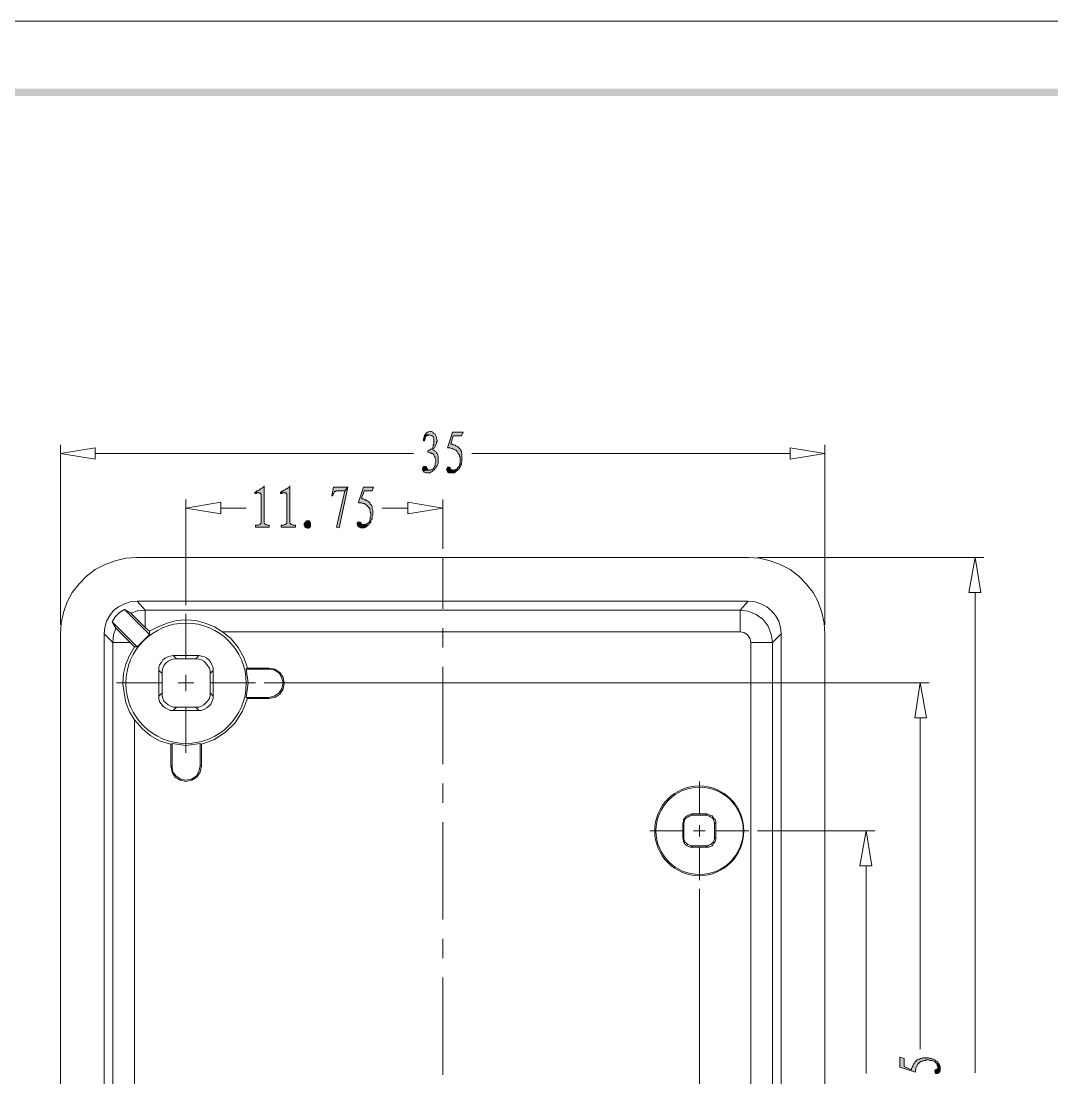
# Model space of a CAD drawing. Header units: millimetres. Extents: x 0 to 282, y 0 to 196.
# Drawn here: x 129 to 199, y 124 to 195.7 of the extents above; entities that cross this region are included whole.
import ezdxf

# ---------------------------------------------------------------- set-up
doc = ezdxf.new("R2010")
doc.units = ezdxf.units.MM

msp = doc.modelspace()

# ---------------------------------------------------------------- hatches: boundary and pattern name
h = msp.add_hatch(color=0)
h.dxf.hatch_style = 2
h.paths.add_polyline_path([(4.572, 191.134894), (5.08, 190.626894), (277.071561, 191.134894)])
h = msp.add_hatch(color=0)
h.dxf.hatch_style = 2
h.paths.add_polyline_path([(5.08, 190.626894), (277.071561, 191.134894), (276.563561, 190.626894)])
h = msp.add_hatch(color=42)
h.dxf.hatch_style = 2
h.paths.add_polyline_path([(156.802561, 167.851561), (156.760227, 167.851561), (156.675561, 167.809227), (156.590894, 167.809227), (156.548561, 167.766894), (156.506227, 167.724561), (156.463894, 167.639894), (156.421561, 167.639894), (156.760227, 167.639894), (156.844894, 167.597561), (156.887227, 167.597561), (156.929561, 167.555227), (157.014227, 167.512894), (157.014227, 167.470561), (157.056561, 167.385894), (157.056561, 167.343561), (157.056561, 167.216561), (157.056561, 167.131894), (157.056561, 167.089561), (157.056561, 167.004894), (157.014227, 166.920227), (157.014227, 166.835561), (156.971894, 166.793228), (156.929561, 166.708561), (156.844894, 166.666227), (156.802561, 166.623894), (156.717894, 166.581561), (156.675561, 166.539227), (156.633227, 166.539227), (156.633227, 166.454561), (156.675561, 166.454561), (156.760227, 166.412227), (156.844894, 166.412227), (156.887227, 166.369894), (156.971894, 166.369894), (157.014227, 166.327561), (157.056561, 166.285227), (157.056561, 166.242894), (157.098894, 166.158227), (157.141227, 166.115894), (157.141227, 166.031228), (157.183561, 165.946561), (157.183561, 165.861894), (157.183561, 165.777227), (157.141227, 165.692561), (157.141227, 165.607894), (157.141227, 165.523227), (157.098894, 165.480894), (157.056561, 165.396227), (157.014227, 165.353894), (156.971894, 165.311561), (156.929561, 165.269227), (156.887227, 165.269227), (156.802561, 165.226894), (156.717894, 165.226894), (156.633227, 165.226894), (156.294561, 165.184561), (156.379227, 165.142227), (156.379227, 165.099894), (156.421561, 165.099894), (156.506227, 165.057561), (156.548561, 165.057561), (156.633227, 165.057561), (156.675561, 165.057561), (156.760227, 165.057561), (156.802561, 165.057561), (156.844894, 165.099894), (156.929561, 165.142227), (156.971894, 165.184561), (157.056561, 165.226894), (157.098894, 165.311561), (157.141227, 165.353894), (157.183561, 165.396227), (157.225894, 165.480894), (157.268227, 165.523227), (157.310561, 165.607894), (157.310561, 165.650227), (157.352894, 165.734894), (157.352894, 165.819561), (157.352894, 165.904227), (157.352894, 165.988894), (157.352894, 166.073561), (157.352894, 166.158227), (157.310561, 166.242894), (157.310561, 166.285227), (157.268227, 166.369894), (157.225894, 166.412227), (157.183561, 166.496894), (157.098894, 166.539227), (157.056561, 166.581561), (156.971894, 166.623894), (157.014227, 166.708561), (157.098894, 166.750894), (157.141227, 166.835561), (157.141227, 166.920227), (157.183561, 166.962561), (157.225894, 167.047227), (157.225894, 167.131894), (157.268227, 167.174227), (157.268227, 167.258894), (157.268227, 167.301227), (157.225894, 167.385894), (157.225894, 167.470561), (157.183561, 167.555227), (157.183561, 167.597561), (157.141227, 167.682227), (157.056561, 167.724561), (157.014227, 167.766894), (156.971894, 167.809227), (156.887227, 167.851561)])
h = msp.add_hatch(color=42)
h.dxf.hatch_style = 2
h.paths.add_polyline_path([(159.046227, 167.809227), (158.326561, 167.809227), (157.987894, 166.750894), (158.072561, 166.750894), (158.157228, 166.750894), (158.241894, 166.708561), (158.284227, 166.708561), (158.368894, 166.666227), (158.411227, 166.666227), (158.495894, 166.623894), (158.538227, 166.581561), (158.580561, 166.539227), (158.622894, 166.496894), (158.665227, 166.454561), (158.707561, 166.369894), (158.749894, 166.327561), (158.792227, 166.242894), (158.792227, 166.158227), (158.834561, 166.115894), (158.834561, 166.031228), (158.834561, 165.946561), (158.834561, 165.861894), (158.834561, 165.777227), (158.834561, 165.692561), (158.792227, 165.607894), (158.792227, 165.523227), (158.749894, 165.480894), (158.707561, 165.438561), (158.665227, 165.396227), (158.665227, 165.353894), (158.580561, 165.311561), (158.538227, 165.269227), (158.495894, 165.269227), (158.411227, 165.226894), (158.326561, 165.226894), (158.241894, 165.226894), (158.665227, 165.226894), (158.707561, 165.269227), (158.792227, 165.353894), (158.792227, 165.396227), (158.834561, 165.438561), (158.876894, 165.523227), (158.876894, 165.565561), (158.919227, 165.650227), (158.919227, 165.734894), (158.961561, 165.819561), (158.961561, 165.904227), (158.961561, 165.988894), (158.961561, 166.073561), (158.961561, 166.158227), (158.961561, 166.242894), (158.961561, 166.327561), (158.919227, 166.412227), (158.919227, 166.496894), (158.876894, 166.539227), (158.876894, 166.623894), (158.834561, 166.666227), (158.792227, 166.708561), (158.749894, 166.750894), (158.707561, 166.793228), (158.665227, 166.835561), (158.622894, 166.835561), (158.538227, 166.877894), (158.495894, 166.920227), (158.411227, 166.962561), (158.368894, 166.962561), (158.284227, 167.004894), (158.199561, 167.004894), (158.368894, 167.555227), (158.919227, 167.555227)])
h = msp.add_hatch(color=42)
h.dxf.hatch_style = 2
h.paths.add_polyline_path([(156.421561, 167.639894), (156.421561, 167.555227), (156.379227, 167.470561), (156.379227, 167.428227), (156.336894, 167.343561), (156.336894, 167.216561), (156.421561, 167.216561), (156.421561, 167.258894), (156.463894, 167.343561), (156.463894, 167.428227), (156.506227, 167.512894), (156.548561, 167.555227), (156.633227, 167.597561), (156.675561, 167.597561), (156.760227, 167.639894)])
h = msp.add_hatch(color=42)
h.dxf.hatch_style = 2
h.paths.add_polyline_path([(156.421561, 165.480894), (156.379227, 165.480894), (156.294561, 165.438561), (156.294561, 165.396227), (156.252227, 165.311561), (156.294561, 165.269227), (156.294561, 165.184561), (156.633227, 165.226894), (156.633227, 165.269227), (156.590894, 165.353894), (156.548561, 165.396227), (156.548561, 165.438561), (156.506227, 165.480894)])
h = msp.add_hatch(color=42)
h.dxf.hatch_style = 2
h.paths.add_polyline_path([(158.072561, 165.438561), (157.987894, 165.438561), (157.987894, 165.396227), (157.945561, 165.353894), (157.903227, 165.269227), (157.945561, 165.226894), (157.945561, 165.184561), (157.987894, 165.099894), (158.030228, 165.099894), (158.072561, 165.057561), (158.157228, 165.057561), (158.241894, 165.057561), (158.326561, 165.057561), (158.368894, 165.057561), (158.453561, 165.057561), (158.495894, 165.099894), (158.538227, 165.142227), (158.622894, 165.184561), (158.665227, 165.226894), (158.241894, 165.226894), (158.199561, 165.311561), (158.157228, 165.396227), (158.114894, 165.438561)])
h = msp.add_hatch(color=42)
h.dxf.hatch_style = 2
h.paths.add_polyline_path([(145.541894, 164.168561), (145.541894, 164.126227), (145.457227, 164.083894), (145.414894, 164.041561), (145.330227, 163.999227), (145.287894, 163.956894), (145.245561, 163.914561), (145.160894, 163.872227), (145.118561, 163.829894), (145.033894, 163.829894), (144.991561, 163.787561), (144.906894, 163.745227), (145.203227, 163.702894), (145.245561, 163.702894), (145.287894, 163.660561), (145.330227, 163.575894), (145.330227, 163.491227), (145.330227, 161.670894), (145.330227, 161.628561), (145.287894, 161.586227), (145.245561, 161.543894), (145.203227, 161.543894), (145.118561, 161.501561), (145.033894, 161.501561), (144.949228, 161.501561), (144.949228, 161.374561), (145.880561, 161.374561), (145.880561, 161.501561), (145.838227, 161.501561), (145.753561, 161.501561), (145.668894, 161.543894), (145.626561, 161.543894), (145.584227, 161.586227), (145.541894, 161.628561), (145.541894, 161.670894)])
h = msp.add_hatch(color=42)
h.dxf.hatch_style = 2
h.paths.add_polyline_path([(144.906894, 163.745227), (144.906894, 163.660561), (144.949228, 163.660561), (144.991561, 163.660561), (145.076227, 163.702894), (145.118561, 163.702894), (145.203227, 163.702894)])
h = msp.add_hatch(color=42)
h.dxf.hatch_style = 2
h.paths.add_polyline_path([(147.277561, 164.168561), (147.277561, 164.126227), (147.192894, 164.083894), (147.150561, 164.041561), (147.108227, 163.999227), (147.023561, 163.956894), (146.981227, 163.914561), (146.896561, 163.872227), (146.854227, 163.829894), (146.769561, 163.829894), (146.727227, 163.787561), (146.642561, 163.745227), (146.938894, 163.702894), (146.981227, 163.702894), (147.023561, 163.702894), (147.023561, 163.660561), (147.065894, 163.575894), (147.065894, 163.491227), (147.065894, 161.670894), (147.065894, 161.628561), (147.023561, 161.586227), (146.981227, 161.543894), (146.938894, 161.543894), (146.854227, 161.501561), (146.769561, 161.501561), (146.684894, 161.501561), (146.684894, 161.374561), (147.658561, 161.374561), (147.658561, 161.501561), (147.573894, 161.501561), (147.489228, 161.501561), (147.404561, 161.543894), (147.362227, 161.543894), (147.319894, 161.586227), (147.277561, 161.628561), (147.277561, 161.670894)])
h = msp.add_hatch(color=42)
h.dxf.hatch_style = 2
h.paths.add_polyline_path([(146.642561, 163.745227), (146.642561, 163.660561), (146.684894, 163.660561), (146.727227, 163.660561), (146.811894, 163.702894), (146.896561, 163.702894), (146.938894, 163.702894)])
h = msp.add_hatch(color=42)
h.dxf.hatch_style = 2
h.paths.add_polyline_path([(151.214561, 164.083894), (150.240894, 164.083894), (150.113894, 163.491227), (150.156228, 163.491227), (150.198561, 163.491227), (150.198561, 163.575894), (150.240894, 163.660561), (150.283227, 163.745227), (150.325561, 163.787561), (150.367894, 163.787561), (150.410227, 163.829894), (150.494894, 163.829894), (151.002894, 163.829894)])
h = msp.add_hatch(color=42)
h.dxf.hatch_style = 2
h.paths.add_polyline_path([(151.214561, 164.083894), (151.002894, 163.829894), (150.452561, 161.374561), (150.621894, 161.332227)])
h = msp.add_hatch(color=42)
h.dxf.hatch_style = 2
h.paths.add_polyline_path([(152.950227, 164.083894), (152.272894, 164.083894), (151.934227, 163.067894), (151.934227, 163.025561), (152.018894, 163.025561), (152.103561, 163.025561), (152.145894, 163.025561), (152.230561, 162.983228), (152.315227, 162.983228), (152.357561, 162.940894), (152.399894, 162.898561), (152.484561, 162.856227), (152.526894, 162.813894), (152.569227, 162.771561), (152.611561, 162.729227), (152.653894, 162.686894), (152.696227, 162.602227), (152.696227, 162.559894), (152.738561, 162.475227), (152.738561, 162.390561), (152.780894, 162.305894), (152.780894, 162.221227), (152.780894, 162.136561), (152.738561, 162.051894), (152.738561, 161.967227), (152.738561, 161.924894), (152.696227, 161.840227), (152.696227, 161.755561), (152.653894, 161.713227), (152.611561, 161.670894), (152.569227, 161.628561), (152.526894, 161.586227), (152.484561, 161.586227), (152.399894, 161.543894), (152.315227, 161.543894), (152.272894, 161.543894), (152.145894, 161.543894), (152.611561, 161.501561), (152.653894, 161.586227), (152.696227, 161.628561), (152.738561, 161.670894), (152.780894, 161.713227), (152.780894, 161.797894), (152.823228, 161.882561), (152.865561, 161.924894), (152.865561, 162.009561), (152.865561, 162.094227), (152.907894, 162.178894), (152.907894, 162.263561), (152.907894, 162.348227), (152.907894, 162.432894), (152.907894, 162.517561), (152.865561, 162.602227), (152.865561, 162.686894), (152.865561, 162.771561), (152.823228, 162.856227), (152.780894, 162.898561), (152.738561, 162.940894), (152.696227, 163.025561), (152.653894, 163.067894), (152.611561, 163.110228), (152.526894, 163.152561), (152.484561, 163.194894), (152.399894, 163.194894), (152.357561, 163.237227), (152.272894, 163.279561), (152.188227, 163.279561), (152.145894, 163.321894), (152.315227, 163.829894), (152.865561, 163.829894)])
h = msp.add_hatch(color=42)
h.dxf.hatch_style = 2
h.paths.add_polyline_path([(148.589894, 161.332227), (148.547561, 161.289894), (148.462894, 161.289894), (148.420561, 161.332227), (148.378227, 161.332227), (148.293561, 161.374561), (148.293561, 161.459228), (148.251227, 161.501561), (148.251227, 161.586227), (148.293561, 161.670894), (148.335894, 161.713227), (148.378227, 161.755561), (148.378227, 161.797894), (148.462894, 161.797894), (148.547561, 161.797894), (148.589894, 161.797894), (148.632228, 161.755561), (148.674561, 161.670894), (148.674561, 161.628561), (148.674561, 161.586227), (148.674561, 161.501561), (148.674561, 161.416894), (148.632228, 161.374561)])
h = msp.add_hatch(color=42)
h.dxf.hatch_style = 2
h.paths.add_polyline_path([(151.976561, 161.713227), (151.934227, 161.713227), (151.891894, 161.713227), (151.849561, 161.628561), (151.849561, 161.586227), (151.849561, 161.543894), (151.891894, 161.459228), (151.934227, 161.416894), (151.976561, 161.374561), (152.018894, 161.374561), (152.103561, 161.332227), (152.188227, 161.332227), (152.272894, 161.332227), (152.315227, 161.332227), (152.357561, 161.374561), (152.442227, 161.374561), (152.484561, 161.416894), (152.526894, 161.459228), (152.611561, 161.501561), (152.145894, 161.543894), (152.145894, 161.628561), (152.103561, 161.670894), (152.061227, 161.713227)])
h = msp.add_hatch(color=42)
h.dxf.hatch_style = 2
h.paths.add_polyline_path([(188.679561, 125.391227), (188.679561, 124.713894), (189.737894, 124.375227), (189.737894, 124.459894), (189.780227, 124.544561), (189.780227, 124.586894), (189.780227, 124.671561), (189.822561, 124.756227), (189.864894, 124.798561), (189.864894, 124.840894), (189.907227, 124.925561), (189.949561, 124.967894), (189.991894, 125.010227), (190.034227, 125.052561), (190.118894, 125.094894), (190.161227, 125.137227), (190.245894, 125.137227), (190.330561, 125.179561), (190.415227, 125.179561), (190.457561, 125.221894), (190.542228, 125.221894), (190.626894, 125.221894), (190.711561, 125.179561), (190.796227, 125.179561), (190.880894, 125.179561), (190.965561, 125.137227), (191.007894, 125.137227), (191.092561, 125.094894), (191.092561, 125.052561), (191.134894, 125.010227), (191.177227, 124.967894), (191.219561, 124.925561), (191.219561, 124.840894), (191.261894, 124.756227), (191.261894, 124.713894), (191.261894, 124.586894), (191.261894, 125.052561), (191.219561, 125.094894), (191.134894, 125.137227), (191.134894, 125.179561), (191.050227, 125.221894), (191.007894, 125.221894), (190.923227, 125.264227), (190.838561, 125.306561), (190.796227, 125.306561), (190.711561, 125.306561), (190.626894, 125.348894), (190.542228, 125.348894), (190.415227, 125.348894), (190.330561, 125.348894), (190.245894, 125.348894), (190.161227, 125.306561), (190.076561, 125.306561), (190.034227, 125.264227), (189.949561, 125.264227), (189.864894, 125.221894), (189.822561, 125.179561), (189.780227, 125.137227), (189.737894, 125.094894), (189.695561, 125.052561), (189.653227, 124.967894), (189.610894, 124.925561), (189.568561, 124.840894), (189.568561, 124.798561), (189.526228, 124.713894), (189.483894, 124.629227), (189.483894, 124.544561), (188.975894, 124.756227), (188.975894, 125.306561)])
h = msp.add_hatch(color=42)
h.dxf.hatch_style = 2
h.paths.add_polyline_path([(191.050227, 124.417561), (191.092561, 124.375227), (191.092561, 124.332894), (191.134894, 124.290561), (191.219561, 124.290561), (191.261894, 124.290561), (191.304227, 124.332894), (191.388894, 124.375227), (191.388894, 124.417561), (191.431227, 124.459894), (191.431227, 124.544561), (191.431227, 124.629227), (191.431227, 124.713894), (191.431227, 124.756227), (191.431227, 124.798561), (191.388894, 124.883227), (191.346561, 124.925561), (191.304227, 124.967894), (191.261894, 125.052561), (191.261894, 124.586894), (191.177227, 124.586894), (191.092561, 124.544561), (191.092561, 124.502227), (191.050227, 124.502227)])

# ---------------------------------------------------------------- linework, layer by layer
at = {"color": 0, "lineweight": 0}
msp.add_lwpolyline([(0, 0), (281.643667, 0), (281.643667, 195.707), (0, 195.707)], close=True, dxfattribs=at)
at = {"color": 42, "lineweight": 0}
for points in [[(156.802561, 167.851561), (156.760227, 167.851561), (156.675561, 167.809227), (156.590894, 167.809227), (156.548561, 167.766894), (156.506227, 167.724561), (156.463894, 167.639894), (156.421561, 167.639894), (156.760227, 167.639894), (156.844894, 167.597561), (156.887227, 167.597561), (156.929561, 167.555227), (157.014227, 167.512894), (157.014227, 167.470561), (157.056561, 167.385894), (157.056561, 167.343561), (157.056561, 167.216561), (157.056561, 167.131894), (157.056561, 167.089561), (157.056561, 167.004894), (157.014227, 166.920227), (157.014227, 166.835561), (156.971894, 166.793228), (156.929561, 166.708561), (156.844894, 166.666227), (156.802561, 166.623894), (156.717894, 166.581561), (156.675561, 166.539227), (156.633227, 166.539227), (156.633227, 166.454561), (156.675561, 166.454561), (156.760227, 166.412227), (156.844894, 166.412227), (156.887227, 166.369894), (156.971894, 166.369894), (157.014227, 166.327561), (157.056561, 166.285227), (157.056561, 166.242894), (157.098894, 166.158227), (157.141227, 166.115894), (157.141227, 166.031228), (157.183561, 165.946561), (157.183561, 165.861894), (157.183561, 165.777227), (157.141227, 165.692561), (157.141227, 165.607894), (157.141227, 165.523227), (157.098894, 165.480894), (157.056561, 165.396227), (157.014227, 165.353894), (156.971894, 165.311561), (156.929561, 165.269227), (156.887227, 165.269227), (156.802561, 165.226894), (156.717894, 165.226894), (156.633227, 165.226894), (156.294561, 165.184561), (156.379227, 165.142227), (156.379227, 165.099894), (156.421561, 165.099894), (156.506227, 165.057561), (156.548561, 165.057561), (156.633227, 165.057561), (156.675561, 165.057561), (156.760227, 165.057561), (156.802561, 165.057561), (156.844894, 165.099894), (156.929561, 165.142227), (156.971894, 165.184561), (157.056561, 165.226894), (157.098894, 165.311561), (157.141227, 165.353894), (157.183561, 165.396227), (157.225894, 165.480894), (157.268227, 165.523227), (157.310561, 165.607894), (157.310561, 165.650227), (157.352894, 165.734894), (157.352894, 165.819561), (157.352894, 165.904227), (157.352894, 165.988894), (157.352894, 166.073561), (157.352894, 166.158227), (157.310561, 166.242894), (157.310561, 166.285227), (157.268227, 166.369894), (157.225894, 166.412227), (157.183561, 166.496894), (157.098894, 166.539227), (157.056561, 166.581561), (156.971894, 166.623894), (157.014227, 166.708561), (157.098894, 166.750894), (157.141227, 166.835561), (157.141227, 166.920227), (157.183561, 166.962561), (157.225894, 167.047227), (157.225894, 167.131894), (157.268227, 167.174227), (157.268227, 167.258894), (157.268227, 167.301227), (157.225894, 167.385894), (157.225894, 167.470561), (157.183561, 167.555227), (157.183561, 167.597561), (157.141227, 167.682227), (157.056561, 167.724561), (157.014227, 167.766894), (156.971894, 167.809227), (156.887227, 167.851561)], [(159.046227, 167.809227), (158.326561, 167.809227), (157.987894, 166.750894), (158.072561, 166.750894), (158.157228, 166.750894), (158.241894, 166.708561), (158.284227, 166.708561), (158.368894, 166.666227), (158.411227, 166.666227), (158.495894, 166.623894), (158.538227, 166.581561), (158.580561, 166.539227), (158.622894, 166.496894), (158.665227, 166.454561), (158.707561, 166.369894), (158.749894, 166.327561), (158.792227, 166.242894), (158.792227, 166.158227), (158.834561, 166.115894), (158.834561, 166.031228), (158.834561, 165.946561), (158.834561, 165.861894), (158.834561, 165.777227), (158.834561, 165.692561), (158.792227, 165.607894), (158.792227, 165.523227), (158.749894, 165.480894), (158.707561, 165.438561), (158.665227, 165.396227), (158.665227, 165.353894), (158.580561, 165.311561), (158.538227, 165.269227), (158.495894, 165.269227), (158.411227, 165.226894), (158.326561, 165.226894), (158.241894, 165.226894), (158.665227, 165.226894), (158.707561, 165.269227), (158.792227, 165.353894), (158.792227, 165.396227), (158.834561, 165.438561), (158.876894, 165.523227), (158.876894, 165.565561), (158.919227, 165.650227), (158.919227, 165.734894), (158.961561, 165.819561), (158.961561, 165.904227), (158.961561, 165.988894), (158.961561, 166.073561), (158.961561, 166.158227), (158.961561, 166.242894), (158.961561, 166.327561), (158.919227, 166.412227), (158.919227, 166.496894), (158.876894, 166.539227), (158.876894, 166.623894), (158.834561, 166.666227), (158.792227, 166.708561), (158.749894, 166.750894), (158.707561, 166.793228), (158.665227, 166.835561), (158.622894, 166.835561), (158.538227, 166.877894), (158.495894, 166.920227), (158.411227, 166.962561), (158.368894, 166.962561), (158.284227, 167.004894), (158.199561, 167.004894), (158.368894, 167.555227), (158.919227, 167.555227)], [(156.421561, 167.639894), (156.421561, 167.555227), (156.379227, 167.470561), (156.379227, 167.428227), (156.336894, 167.343561), (156.336894, 167.216561), (156.421561, 167.216561), (156.421561, 167.258894), (156.463894, 167.343561), (156.463894, 167.428227), (156.506227, 167.512894), (156.548561, 167.555227), (156.633227, 167.597561), (156.675561, 167.597561), (156.760227, 167.639894)], [(156.421561, 165.480894), (156.379227, 165.480894), (156.294561, 165.438561), (156.294561, 165.396227), (156.252227, 165.311561), (156.294561, 165.269227), (156.294561, 165.184561), (156.633227, 165.226894), (156.633227, 165.269227), (156.590894, 165.353894), (156.548561, 165.396227), (156.548561, 165.438561), (156.506227, 165.480894)], [(158.072561, 165.438561), (157.987894, 165.438561), (157.987894, 165.396227), (157.945561, 165.353894), (157.903227, 165.269227), (157.945561, 165.226894), (157.945561, 165.184561), (157.987894, 165.099894), (158.030228, 165.099894), (158.072561, 165.057561), (158.157228, 165.057561), (158.241894, 165.057561), (158.326561, 165.057561), (158.368894, 165.057561), (158.453561, 165.057561), (158.495894, 165.099894), (158.538227, 165.142227), (158.622894, 165.184561), (158.665227, 165.226894), (158.241894, 165.226894), (158.199561, 165.311561), (158.157228, 165.396227), (158.114894, 165.438561)], [(145.541894, 164.168561), (145.541894, 164.126227), (145.457227, 164.083894), (145.414894, 164.041561), (145.330227, 163.999227), (145.287894, 163.956894), (145.245561, 163.914561), (145.160894, 163.872227), (145.118561, 163.829894), (145.033894, 163.829894), (144.991561, 163.787561), (144.906894, 163.745227), (145.203227, 163.702894), (145.245561, 163.702894), (145.287894, 163.660561), (145.330227, 163.575894), (145.330227, 163.491227), (145.330227, 161.670894), (145.330227, 161.628561), (145.287894, 161.586227), (145.245561, 161.543894), (145.203227, 161.543894), (145.118561, 161.501561), (145.033894, 161.501561), (144.949228, 161.501561), (144.949228, 161.374561), (145.880561, 161.374561), (145.880561, 161.501561), (145.838227, 161.501561), (145.753561, 161.501561), (145.668894, 161.543894), (145.626561, 161.543894), (145.584227, 161.586227), (145.541894, 161.628561), (145.541894, 161.670894)], [(144.906894, 163.745227), (144.906894, 163.660561), (144.949228, 163.660561), (144.991561, 163.660561), (145.076227, 163.702894), (145.118561, 163.702894), (145.203227, 163.702894)], [(147.277561, 164.168561), (147.277561, 164.126227), (147.192894, 164.083894), (147.150561, 164.041561), (147.108227, 163.999227), (147.023561, 163.956894), (146.981227, 163.914561), (146.896561, 163.872227), (146.854227, 163.829894), (146.769561, 163.829894), (146.727227, 163.787561), (146.642561, 163.745227), (146.938894, 163.702894), (146.981227, 163.702894), (147.023561, 163.702894), (147.023561, 163.660561), (147.065894, 163.575894), (147.065894, 163.491227), (147.065894, 161.670894), (147.065894, 161.628561), (147.023561, 161.586227), (146.981227, 161.543894), (146.938894, 161.543894), (146.854227, 161.501561), (146.769561, 161.501561), (146.684894, 161.501561), (146.684894, 161.374561), (147.658561, 161.374561), (147.658561, 161.501561), (147.573894, 161.501561), (147.489228, 161.501561), (147.404561, 161.543894), (147.362227, 161.543894), (147.319894, 161.586227), (147.277561, 161.628561), (147.277561, 161.670894)], [(146.642561, 163.745227), (146.642561, 163.660561), (146.684894, 163.660561), (146.727227, 163.660561), (146.811894, 163.702894), (146.896561, 163.702894), (146.938894, 163.702894)], [(151.214561, 164.083894), (150.240894, 164.083894), (150.113894, 163.491227), (150.156228, 163.491227), (150.198561, 163.491227), (150.198561, 163.575894), (150.240894, 163.660561), (150.283227, 163.745227), (150.325561, 163.787561), (150.367894, 163.787561), (150.410227, 163.829894), (150.494894, 163.829894), (151.002894, 163.829894)], [(151.214561, 164.083894), (151.002894, 163.829894), (150.452561, 161.374561), (150.621894, 161.332227)], [(152.950227, 164.083894), (152.272894, 164.083894), (151.934227, 163.067894), (151.934227, 163.025561), (152.018894, 163.025561), (152.103561, 163.025561), (152.145894, 163.025561), (152.230561, 162.983228), (152.315227, 162.983228), (152.357561, 162.940894), (152.399894, 162.898561), (152.484561, 162.856227), (152.526894, 162.813894), (152.569227, 162.771561), (152.611561, 162.729227), (152.653894, 162.686894), (152.696227, 162.602227), (152.696227, 162.559894), (152.738561, 162.475227), (152.738561, 162.390561), (152.780894, 162.305894), (152.780894, 162.221227), (152.780894, 162.136561), (152.738561, 162.051894), (152.738561, 161.967227), (152.738561, 161.924894), (152.696227, 161.840227), (152.696227, 161.755561), (152.653894, 161.713227), (152.611561, 161.670894), (152.569227, 161.628561), (152.526894, 161.586227), (152.484561, 161.586227), (152.399894, 161.543894), (152.315227, 161.543894), (152.272894, 161.543894), (152.145894, 161.543894), (152.611561, 161.501561), (152.653894, 161.586227), (152.696227, 161.628561), (152.738561, 161.670894), (152.780894, 161.713227), (152.780894, 161.797894), (152.823228, 161.882561), (152.865561, 161.924894), (152.865561, 162.009561), (152.865561, 162.094227), (152.907894, 162.178894), (152.907894, 162.263561), (152.907894, 162.348227), (152.907894, 162.432894), (152.907894, 162.517561), (152.865561, 162.602227), (152.865561, 162.686894), (152.865561, 162.771561), (152.823228, 162.856227), (152.780894, 162.898561), (152.738561, 162.940894), (152.696227, 163.025561), (152.653894, 163.067894), (152.611561, 163.110228), (152.526894, 163.152561), (152.484561, 163.194894), (152.399894, 163.194894), (152.357561, 163.237227), (152.272894, 163.279561), (152.188227, 163.279561), (152.145894, 163.321894), (152.315227, 163.829894), (152.865561, 163.829894)], [(148.589894, 161.332227), (148.547561, 161.289894), (148.462894, 161.289894), (148.420561, 161.332227), (148.378227, 161.332227), (148.293561, 161.374561), (148.293561, 161.459228), (148.251227, 161.501561), (148.251227, 161.586227), (148.293561, 161.670894), (148.335894, 161.713227), (148.378227, 161.755561), (148.378227, 161.797894), (148.462894, 161.797894), (148.547561, 161.797894), (148.589894, 161.797894), (148.632228, 161.755561), (148.674561, 161.670894), (148.674561, 161.628561), (148.674561, 161.586227), (148.674561, 161.501561), (148.674561, 161.416894), (148.632228, 161.374561)], [(151.976561, 161.713227), (151.934227, 161.713227), (151.891894, 161.713227), (151.849561, 161.628561), (151.849561, 161.586227), (151.849561, 161.543894), (151.891894, 161.459228), (151.934227, 161.416894), (151.976561, 161.374561), (152.018894, 161.374561), (152.103561, 161.332227), (152.188227, 161.332227), (152.272894, 161.332227), (152.315227, 161.332227), (152.357561, 161.374561), (152.442227, 161.374561), (152.484561, 161.416894), (152.526894, 161.459228), (152.611561, 161.501561), (152.145894, 161.543894), (152.145894, 161.628561), (152.103561, 161.670894), (152.061227, 161.713227)], [(188.679561, 125.391227), (188.679561, 124.713894), (189.737894, 124.375227), (189.737894, 124.459894), (189.780227, 124.544561), (189.780227, 124.586894), (189.780227, 124.671561), (189.822561, 124.756227), (189.864894, 124.798561), (189.864894, 124.840894), (189.907227, 124.925561), (189.949561, 124.967894), (189.991894, 125.010227), (190.034227, 125.052561), (190.118894, 125.094894), (190.161227, 125.137227), (190.245894, 125.137227), (190.330561, 125.179561), (190.415227, 125.179561), (190.457561, 125.221894), (190.542228, 125.221894), (190.626894, 125.221894), (190.711561, 125.179561), (190.796227, 125.179561), (190.880894, 125.179561), (190.965561, 125.137227), (191.007894, 125.137227), (191.092561, 125.094894), (191.092561, 125.052561), (191.134894, 125.010227), (191.177227, 124.967894), (191.219561, 124.925561), (191.219561, 124.840894), (191.261894, 124.756227), (191.261894, 124.713894), (191.261894, 124.586894), (191.261894, 125.052561), (191.219561, 125.094894), (191.134894, 125.137227), (191.134894, 125.179561), (191.050227, 125.221894), (191.007894, 125.221894), (190.923227, 125.264227), (190.838561, 125.306561), (190.796227, 125.306561), (190.711561, 125.306561), (190.626894, 125.348894), (190.542228, 125.348894), (190.415227, 125.348894), (190.330561, 125.348894), (190.245894, 125.348894), (190.161227, 125.306561), (190.076561, 125.306561), (190.034227, 125.264227), (189.949561, 125.264227), (189.864894, 125.221894), (189.822561, 125.179561), (189.780227, 125.137227), (189.737894, 125.094894), (189.695561, 125.052561), (189.653227, 124.967894), (189.610894, 124.925561), (189.568561, 124.840894), (189.568561, 124.798561), (189.526228, 124.713894), (189.483894, 124.629227), (189.483894, 124.544561), (188.975894, 124.756227), (188.975894, 125.306561)], [(191.050227, 124.417561), (191.092561, 124.375227), (191.092561, 124.332894), (191.134894, 124.290561), (191.219561, 124.290561), (191.261894, 124.290561), (191.304227, 124.332894), (191.388894, 124.375227), (191.388894, 124.417561), (191.431227, 124.459894), (191.431227, 124.544561), (191.431227, 124.629227), (191.431227, 124.713894), (191.431227, 124.756227), (191.431227, 124.798561), (191.388894, 124.883227), (191.346561, 124.925561), (191.304227, 124.967894), (191.261894, 125.052561), (191.261894, 124.586894), (191.177227, 124.586894), (191.092561, 124.544561), (191.092561, 124.502227), (191.050227, 124.502227)]]:
    msp.add_lwpolyline(points, close=True, dxfattribs=at)
at = {"color": 131, "lineweight": 0}
for points in [[(131.698894, 154.728227), (131.698894, 166.962561)], [(183.599561, 154.728227), (183.599561, 166.962561)], [(140.207894, 156.082894), (140.207894, 163.237227)], [(157.649227, 159.892894), (157.649227, 163.237227)], [(179.027561, 159.300228), (194.394561, 159.300228)], [(145.541894, 150.791227), (190.669228, 150.791227)], [(179.027561, 140.758227), (186.986227, 140.758227)], [(175.090561, 136.821227), (175.090561, 81.152894)]]:
    msp.add_lwpolyline(points, dxfattribs=at)
at = {"color": 3, "lineweight": 0}
for points in [[(134.069561, 165.988894), (131.698894, 166.369894), (134.069561, 166.750894)], [(181.228894, 166.750894), (183.599561, 166.369894), (181.228894, 165.988894)], [(142.578561, 162.263561), (140.207894, 162.644561), (142.578561, 163.067894)], [(155.278561, 163.067894), (157.649227, 162.644561), (155.278561, 162.263561)], [(193.378561, 156.929561), (193.801894, 159.300228), (194.182894, 156.929561)], [(189.695561, 148.420561), (190.076561, 150.791227), (190.499894, 148.420561)], [(185.970227, 138.387561), (186.393561, 140.758227), (186.774561, 138.387561)]]:
    msp.add_lwpolyline(points, close=True, dxfattribs=at)
for points in [[(134.069561, 166.369894), (155.659561, 166.369894)], [(181.228894, 166.369894), (159.638894, 166.369894)], [(142.578561, 162.644561), (144.314227, 162.644561)], [(155.278561, 162.644561), (153.542894, 162.644561)], [(193.801894, 156.929561), (193.801894, 124.332894)], [(190.076561, 148.420561), (190.076561, 125.941561)], [(186.393561, 138.387561), (186.393561, 124.290561)]]:
    msp.add_lwpolyline(points, dxfattribs=at)
at = {"color": 0, "lineweight": 0}
for points in [[(136.863561, 159.300228), (136.143894, 159.257894), (135.424228, 159.088561), (134.746894, 158.834561), (134.069561, 158.495894), (133.476894, 158.030227), (132.968894, 157.522227), (132.503227, 156.929561), (132.164561, 156.294561), (131.910561, 155.574894), (131.741228, 154.855227), (131.698894, 154.135561)], [(178.434894, 159.300228), (136.863561, 159.300228)], [(183.599561, 154.135561), (183.557227, 154.855227), (183.387894, 155.574894), (183.133894, 156.294561), (182.795227, 156.929561), (182.329561, 157.522227), (181.821561, 158.030227), (181.228894, 158.495894), (180.551561, 158.834561), (179.874227, 159.088561), (179.154561, 159.257894), (178.434894, 159.300228)], [(136.905894, 156.336894), (136.440227, 156.294561), (136.059227, 156.167561), (135.635894, 155.955894), (135.297227, 155.701894), (135.043227, 155.363227), (134.831561, 154.982227), (134.704561, 154.558894), (134.662227, 154.135561)], [(178.392561, 156.336894), (136.905894, 156.336894)], [(137.456227, 155.744227), (136.905894, 156.336894)], [(177.842228, 155.744227), (178.392561, 156.336894)], [(180.636227, 154.135561), (180.593894, 154.558894), (180.466894, 154.982227), (180.255227, 155.363227), (179.958894, 155.701894), (179.662561, 155.955894), (179.239227, 156.167561), (178.858228, 156.294561), (178.392561, 156.336894)], [(136.059227, 155.786561), (135.720561, 155.574894), (135.424228, 155.278561), (135.212561, 154.939894)], [(136.482561, 155.532561), (136.059227, 155.786561)], [(137.752561, 154.093227), (136.059227, 155.786561)], [(137.456227, 155.744227), (136.990561, 155.701894), (136.482561, 155.532561)], [(137.456227, 155.744227), (177.842228, 155.744227)], [(137.456227, 154.558894), (137.456227, 155.744227)], [(180.043561, 153.542894), (179.958894, 154.093227), (179.747227, 154.643561), (179.408561, 155.109227), (178.942894, 155.447894), (178.392561, 155.659561), (177.842228, 155.744227)], [(177.842228, 154.262561), (177.842228, 155.744227)], [(135.212561, 154.939894), (135.466561, 154.516561)], [(135.212561, 154.939894), (136.905894, 153.246561)], [(137.456227, 154.558894), (136.482561, 155.532561)], [(142.705561, 154.262561), (142.155228, 154.601227), (141.520227, 154.855227), (140.885227, 155.024561), (140.207894, 155.066894), (139.572894, 155.024561), (138.937894, 154.855227), (138.345227, 154.601227), (137.752561, 154.304894)], [(135.466561, 154.516561), (135.297227, 154.050894), (135.254894, 153.542894)], [(135.466561, 154.516561), (136.440227, 153.542894)], [(137.752561, 154.304894), (137.456227, 154.558894)], [(137.752561, 154.304894), (137.752561, 154.093227)], [(144.398894, 151.807227), (144.144894, 152.526894), (143.763894, 153.204227), (143.298228, 153.796894), (142.705561, 154.262561)], [(142.705561, 154.262561), (177.842228, 154.262561)], [(178.561894, 153.542894), (178.519561, 153.796894), (178.350227, 154.050894), (178.096227, 154.220227), (177.842228, 154.262561)], [(131.698894, 154.135561), (131.698894, 90.339227)], [(134.662227, 154.135561), (134.662227, 90.339227)], [(135.254894, 153.542894), (134.662227, 154.135561)], [(136.440227, 153.542894), (135.254894, 153.542894)], [(135.254894, 90.931894), (135.254894, 153.542894)], [(136.440227, 153.542894), (136.736561, 153.246561)], [(137.752561, 154.093227), (136.905894, 153.246561)], [(178.561894, 153.542894), (180.043561, 153.542894)], [(178.561894, 153.542894), (178.561894, 96.181227)], [(180.043561, 153.542894), (180.636227, 154.135561)], [(180.043561, 153.542894), (180.043561, 90.931894)], [(180.636227, 90.339227), (180.636227, 154.135561)], [(183.599561, 154.135561), (183.599561, 90.339227)], [(136.736561, 153.246561), (136.397894, 152.653894), (136.143894, 152.061227), (135.974561, 151.426227), (135.932227, 150.748894), (136.016894, 150.113894), (136.143894, 149.478894), (136.397894, 148.843894), (136.736561, 148.293561)], [(136.905894, 153.246561), (136.736561, 153.246561)], [(139.361227, 152.653894), (139.149561, 152.611561), (138.980227, 152.569227), (138.810894, 152.484561), (138.641561, 152.357561), (138.556894, 152.188227), (138.429894, 152.018894), (138.387561, 151.849561), (138.387561, 151.637894)], [(139.572894, 152.442228), (139.361227, 152.399894), (139.191894, 152.357561), (139.022561, 152.272894), (138.853227, 152.145894), (138.726227, 151.976561), (138.641561, 151.807227), (138.599227, 151.637894), (138.599227, 151.426227)], [(141.096894, 152.653894), (139.361227, 152.653894)], [(139.361227, 152.653894), (139.572894, 152.442228)], [(139.572894, 152.442228), (140.885227, 152.442228)], [(141.096894, 152.653894), (140.885227, 152.442228)], [(141.858894, 151.426227), (141.858894, 151.637894), (141.816561, 151.807227), (141.689561, 151.976561), (141.562561, 152.145894), (141.435561, 152.272894), (141.266227, 152.357561), (141.096894, 152.399894), (140.885227, 152.442228)], [(142.070561, 151.637894), (142.070561, 151.849561), (141.985894, 152.018894), (141.901227, 152.188227), (141.774227, 152.357561), (141.647227, 152.484561), (141.477894, 152.569227), (141.266227, 152.611561), (141.096894, 152.653894)], [(138.387561, 151.637894), (138.387561, 149.902227)], [(138.387561, 151.637894), (138.599227, 151.426227)], [(138.599227, 151.426227), (138.599227, 150.113894)], [(142.070561, 151.637894), (141.858894, 151.426227)], [(141.858894, 151.426227), (141.858894, 150.113894)], [(142.070561, 149.902227), (142.070561, 151.637894)], [(144.314227, 151.722561), (144.398894, 151.807227)], [(144.314227, 149.817561), (144.441228, 150.791227), (144.314227, 151.722561)], [(144.314227, 151.722561), (145.838227, 151.722561)], [(144.398894, 151.807227), (145.838227, 151.807227)], [(145.838227, 149.732894), (146.261561, 149.817561), (146.600227, 150.029227), (146.811894, 150.367894), (146.896561, 150.791227), (146.811894, 151.172227), (146.600227, 151.510894), (146.261561, 151.722561), (145.838227, 151.807227)], [(145.838227, 151.722561), (145.838227, 151.807227)], [(145.838227, 149.817561), (146.219227, 149.902227), (146.557894, 150.113894), (146.727227, 150.410227), (146.811894, 150.791227), (146.727227, 151.129894), (146.557894, 151.468561), (146.219227, 151.680227), (145.838227, 151.722561)], [(138.387561, 149.902227), (138.599227, 150.113894)], [(138.387561, 149.902227), (138.387561, 149.732894), (138.429894, 149.521227), (138.556894, 149.351894), (138.641561, 149.224894), (138.810894, 149.097894), (138.980227, 149.013227), (139.149561, 148.928561), (139.361227, 148.928561)], [(138.599227, 150.113894), (138.599227, 149.944561), (138.641561, 149.732894), (138.726227, 149.563561), (138.853227, 149.436561), (139.022561, 149.309561), (139.191894, 149.224894), (139.361227, 149.140227), (139.572894, 149.140227)], [(140.885227, 149.140227), (141.096894, 149.140227), (141.266227, 149.224894), (141.435561, 149.309561), (141.562561, 149.436561), (141.689561, 149.563561), (141.816561, 149.732894), (141.858894, 149.944561), (141.858894, 150.113894)], [(141.096894, 148.928561), (141.266227, 148.928561), (141.477894, 149.013227), (141.647227, 149.097894), (141.774227, 149.224894), (141.901227, 149.351894), (141.985894, 149.521227), (142.070561, 149.732894), (142.070561, 149.902227)], [(142.070561, 149.902227), (141.858894, 150.113894)], [(141.266227, 146.642561), (142.112894, 146.938894), (142.917227, 147.446894), (143.552227, 148.081894), (144.060227, 148.886227), (144.398894, 149.732894)], [(144.398894, 149.732894), (144.314227, 149.817561)], [(145.838227, 149.817561), (144.314227, 149.817561)], [(145.838227, 149.732894), (144.398894, 149.732894)], [(145.838227, 149.817561), (145.838227, 149.732894)], [(139.361227, 148.928561), (139.572894, 149.140227)], [(139.361227, 148.928561), (141.096894, 148.928561)], [(139.572894, 149.140227), (140.885227, 149.140227)], [(141.096894, 148.928561), (140.885227, 149.140227)], [(136.736561, 148.293561), (137.244561, 147.700894), (137.794894, 147.235228), (138.472228, 146.854227), (139.191894, 146.642561)], [(136.736561, 90.931894), (136.736561, 148.293561)], [(139.191894, 146.642561), (139.276561, 146.684894)], [(139.191894, 145.160894), (139.191894, 146.642561)], [(139.276561, 146.684894), (140.207894, 146.557894), (141.181561, 146.684894)], [(139.276561, 145.160894), (139.276561, 146.684894)], [(141.181561, 146.684894), (141.266227, 146.642561)], [(141.181561, 146.684894), (141.181561, 145.160894)], [(141.266227, 146.642561), (141.266227, 145.160894)], [(139.191894, 145.160894), (139.276561, 144.737561), (139.488227, 144.398894), (139.826894, 144.187227), (140.207894, 144.102561), (140.631227, 144.187227), (140.969894, 144.398894), (141.181561, 144.737561), (141.266227, 145.160894)], [(139.276561, 145.160894), (139.191894, 145.160894)], [(139.276561, 145.160894), (139.318894, 144.779894), (139.530561, 144.483561), (139.869227, 144.271894), (140.207894, 144.187227), (140.588894, 144.271894), (140.927561, 144.483561), (141.096894, 144.779894), (141.181561, 145.160894)], [(141.181561, 145.160894), (141.266227, 145.160894)], [(174.540227, 141.901228), (174.455561, 141.858894), (174.328561, 141.816561), (174.243894, 141.774227), (174.116894, 141.689561), (174.074561, 141.604894), (173.989894, 141.520227), (173.989894, 141.393227), (173.947561, 141.308561)], [(173.947561, 141.308561), (174.032227, 141.223894)], [(173.947561, 141.308561), (173.947561, 140.250227)], [(174.624894, 141.816561), (174.497894, 141.774227), (174.413227, 141.774227), (174.286227, 141.689561), (174.201561, 141.647227), (174.116894, 141.562561), (174.074561, 141.435561), (174.032227, 141.308561), (174.032227, 141.223894)], [(174.540227, 141.901228), (174.624894, 141.816561)], [(175.598561, 141.901228), (174.540227, 141.901228)], [(175.513894, 141.816561), (174.624894, 141.816561)], [(175.598561, 141.901228), (175.513894, 141.816561)], [(176.106561, 141.223894), (176.106561, 141.308561), (176.064227, 141.435561), (176.021894, 141.562561), (175.937228, 141.647227), (175.852561, 141.689561), (175.725561, 141.774227), (175.640894, 141.774227), (175.513894, 141.816561)], [(176.191227, 141.308561), (176.191227, 141.393227), (176.148894, 141.520227), (176.064227, 141.604894), (176.021894, 141.689561), (175.937228, 141.774227), (175.810228, 141.816561), (175.725561, 141.858894), (175.598561, 141.901228)], [(176.191227, 141.308561), (176.106561, 141.223894)], [(176.191227, 140.250227), (176.191227, 141.308561)], [(174.032227, 141.223894), (174.032227, 140.334894)], [(176.106561, 140.334894), (176.106561, 141.223894)], [(173.947561, 140.250227), (174.032227, 140.334894)], [(173.947561, 140.250227), (173.989894, 140.123227), (173.989894, 140.038561), (174.074561, 139.911561), (174.116894, 139.826894), (174.243894, 139.742227), (174.328561, 139.699894), (174.455561, 139.657561), (174.540227, 139.657561)], [(174.032227, 140.334894), (174.032227, 140.207894), (174.074561, 140.080894), (174.116894, 139.996227), (174.201561, 139.911561), (174.286227, 139.826894), (174.413227, 139.784561), (174.497894, 139.742227), (174.624894, 139.742227)], [(175.513894, 139.742227), (175.640894, 139.742227), (175.725561, 139.784561), (175.852561, 139.826894), (175.937228, 139.911561), (176.021894, 139.996227), (176.064227, 140.080894), (176.106561, 140.207894), (176.106561, 140.334894)], [(175.598561, 139.657561), (175.725561, 139.657561), (175.810228, 139.699894), (175.937228, 139.742227), (176.021894, 139.826894), (176.064227, 139.911561), (176.148894, 140.038561), (176.191227, 140.123227), (176.191227, 140.250227)], [(176.191227, 140.250227), (176.106561, 140.334894)], [(174.540227, 139.657561), (174.624894, 139.742227)], [(174.540227, 139.657561), (175.598561, 139.657561)], [(174.624894, 139.742227), (175.513894, 139.742227)], [(175.598561, 139.657561), (175.513894, 139.742227)]]:
    msp.add_lwpolyline(points, dxfattribs=at)
at = {"color": 1, "lineweight": 0}
for points in [[(157.649227, 155.828894), (157.649227, 159.300228)], [(140.207894, 152.399894), (140.207894, 155.490228)], [(157.649227, 153.204227), (157.649227, 154.516561)], [(140.207894, 150.240894), (140.207894, 151.341561)], [(157.649227, 145.287894), (157.649227, 151.891894)], [(135.508894, 150.791227), (138.599227, 150.791227)], [(139.699894, 150.791227), (140.758227, 150.791227)], [(141.858894, 150.791227), (144.949228, 150.791227)], [(140.207894, 146.049894), (140.207894, 149.140227)], [(157.649227, 142.663227), (157.649227, 143.975561)], [(175.090561, 141.943561), (175.090561, 144.102561)], [(157.649227, 134.746894), (157.649227, 141.350894)], [(171.703894, 140.758227), (173.905227, 140.758227)], [(174.667228, 140.758227), (175.471561, 140.758227)], [(175.090561, 140.377227), (175.090561, 141.139227)], [(176.233561, 140.758227), (178.434894, 140.758227)], [(175.090561, 137.413894), (175.090561, 139.615227)], [(157.649227, 132.122227), (157.649227, 133.434561)], [(157.649227, 124.205894), (157.649227, 130.809894)]]:
    msp.add_lwpolyline(points, dxfattribs=at)
at = {"color": 0, "lineweight": 0}
for centre, radius in [((140.229061, 150.770061), 4.085167), ((175.090561, 140.758227), 2.963333)]:
    msp.add_circle(centre, radius, dxfattribs=at)
msp.add_ellipse((175.069394, 140.758227), major_axis=(0, 3.048), ratio=0.993056, start_param=0, end_param=6.283185, dxfattribs=at)

doc.saveas('drawing.dxf')
